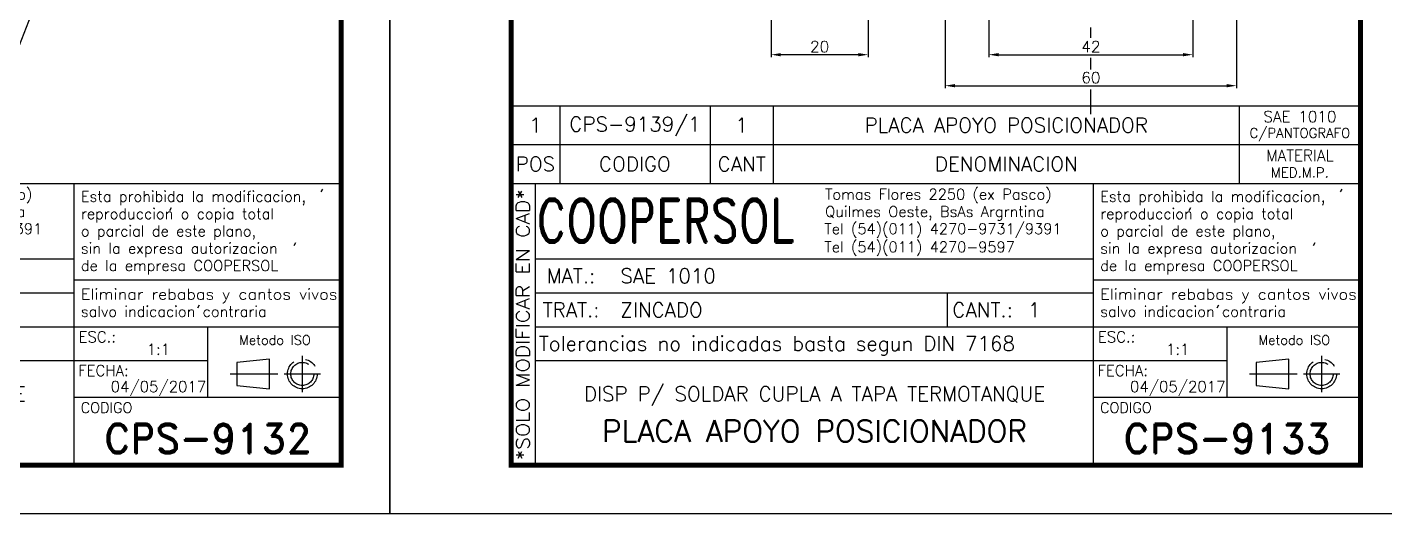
# Model space of a CAD drawing. Extents: x 0 to 3990, y 0 to 1744.
# Drawn here: x 2025.3 to 2305, y 891 to 991.2 of the extents above; entities that cross this region are included whole.
import ezdxf
from ezdxf import colors
from ezdxf.entities.mleader import LeaderData, LeaderLine
from ezdxf.enums import TextEntityAlignment as Align
from ezdxf.math import Vec2, Vec3

# ---------------------------------------------------------------- set-up
doc = ezdxf.new("R2010")
doc.units = 0
doc.header["$LTSCALE"] = 10
doc.header["$MEASUREMENT"] = 0
doc.linetypes.add('CENTER', pattern=[2, 1.25, -0.25, 0.25, -0.25])
doc.layers.get('0').update_dxf_attribs({"linetype": 'CONTINUOUS'})
doc.layers.get('DEFPOINTS').update_dxf_attribs({"linetype": 'CONTINUOUS'})
for name, color, linetype in [('1', 1, 'CENTER'), ('CL', 1, 'CENTER'), ('CO', 3, 'CONTINUOUS'), ('FI', 1, 'CONTINUOUS')]:
    doc.layers.add(name, color=color, linetype=linetype)
doc.styles.add('ROMAND', font='ROMAND')
doc.styles.add('ROMANS', font='ROMANS.SHX')
doc.dimstyles.new('1', dxfattribs={"dimtxt": 2.3, "dimasz": 2, "dimexe": 0.5, "dimexo": 0.0625, "dimgap": 0.5, "dimtad": 1, "dimdec": 4, "dimdsep": 46, "dimtxsty": 'ROMANS', "dimcen": -2, "dimclrt": 7, "dimadec": 0, "dimazin": 0, "dimtfac": 0.869565, "dimtdec": 4, "dimtmove": 0, "dimatfit": 3, "dimfxl": 1, "dimtolj": 1, "dimarcsym": 0})

# ---------------------------------------------------------------- blocks, each defined once
blk = doc.blocks.new('A4G')
blk.add_line((0, 148.5), (9.75, 148.5))
blk.add_lwpolyline([(0, 297), (210, 297), (210, 0), (0, 0)], close=True)
at = {"const_width": 1}
blk.add_lwpolyline([(25, 287), (200, 287), (200, 10), (25, 10)], close=True, dxfattribs=at)
blk = doc.blocks.new('COOPERSOLROT-02')
for p, q in [((0, 58), (175, 58)), ((0, 0), (0, 58)), ((5, 0), (5, 58)), ((120, 0), (120, 58)), ((175, 0), (175, 58)), ((5, 42.5), (120, 42.5)), ((120, 38.19), (175, 38.19)), ((5, 35.5), (120, 35.5)), ((89.89, 28.5), (89.89, 35.5)), ((5, 28.5), (175, 28.5)), ((147.5, 14), (147.5, 28.5)), ((147.5, 21.5), (5, 21.5)), ((120, 14), (175, 14)), ((0, 0), (175, 0))]:
    blk.add_line(p, q)
at = {"color": 1, "linetype": 'CENTER'}
blk.add_line((166.98, 22.51), (166.98, 15.06), dxfattribs=at)
for points in [[(152.09, 18.79), (161.93, 18.79)], [(163.26, 18.79), (170.71, 18.79)]]:
    blk.add_lwpolyline(points, dxfattribs=at)
at = {"layer": '1'}
for points in [[(170.85, 56.26), (171.21, 56.85)], [(139.66, 52.43), (140.02, 53.02)], [(165.28, 45.22), (165.64, 45.81)], [(145.46, 32.42), (145.82, 33.01)]]:
    blk.add_lwpolyline(points, dxfattribs=at)
blk.add_lwpolyline([(160.25, 18.79), (160.25, 21.83), (153.47, 21.16), (153.47, 16.41), (160.25, 15.74)], close=True, dxfattribs=at)
for radius in [3.05, 2.37]:
    blk.add_circle((166.98, 18.79), radius, dxfattribs=at)
at = {"style": 'ROMANS', "width": 0.996387}
blk.add_text('*SOLO MODIFICAR EN CAD*', height=2.7, rotation=90, dxfattribs=at).set_placement((3.77, 1.09), (3.77, 56.81), align=Align.FIT)
at = {"style": 'ROMAND', "width": 0.75}
blk.add_text('COOPERSOL', height=9, dxfattribs=at).set_placement((5.26, 45.85))
at = {"style": 'ROMANS'}
for s, p in [('MAT.:', (7.32, 37.47)), ('TRAT.:', (6.5, 30.47)), ('CANT.:', (90.89, 30.47)), ('Tolerancias no indicadas basta segun DIN 7168', (5.7, 23.56))]:
    blk.add_text(s, height=3, dxfattribs=at).set_placement(p)
for tag, height, style, p in [('CONJUNTO', 2.3, 'ROMANS', (62.5, 17.5)), ('SUBCONJUNTO', 3, 'ROMANS', (62.5, 11.5)), ('COD-PLA', 6, 'ROMAND', (147.5, 5.5)), ('DENOMINACION', 4.5, 'ROMANS', (62.5, 4.75))]:
    blk.add_attdef(tag, text='', height=height, dxfattribs=dict(style=style)).set_placement(p, align=Align.MIDDLE)
at = {"layer": '1', "style": 'ROMANS'}
for s, height, p in [('Tomas Flores 2250 (ex Pasco)', 2.2, (64.69, 54.68)), ('Esta prohibida la modificacion,', 2.2, (121.36, 54.23)), ('Quilmes Oeste, BsAs Argrntina', 2.2, (64.69, 51.12)), ('reproduccion o copia total', 2.2, (121.36, 50.67)), ('Tel (54)(011) 4270-9731/9391', 2.2, (64.55, 47.56)), ('o parcial de este plano,', 2.2, (121.36, 47.11)), ('Tel (54)(011) 4270-9597', 2.2, (64.55, 43.83)), ('sin la expresa autorizacion ', 2.2, (121.36, 43.55)), ('de la empresa COOPERSOL', 2.2, (121.36, 39.99)), ('salvo indicacion contraria', 2.2, (121.36, 30.54)), ('ESC.:', 2.25, (120.89, 25.29)), ('FECHA:', 2.25, (120.81, 18.36)), ('CODIGO', 2.16, (121.33, 10.78))]:
    blk.add_text(s, height=height, dxfattribs=at).set_placement(p)
at = {"layer": '1', "style": 'ROMANS', "width": 0.96139}
blk.add_text('Eliminar rebabas y cantos vivos', height=2.2, dxfattribs=at).set_placement((121.34, 34.1), (174.21, 34.1), align=Align.FIT)
at = {"layer": '1', "style": 'ROMANS'}
blk.add_text('Metodo ISO', height=1.948, dxfattribs=at).set_placement((161.34, 25.77), align=Align.MIDDLE)
for tag, p in [('MAT', (22.51, 37.47)), ('TRAT', (22.51, 30.47)), ('CANT', (106.49, 30.47))]:
    blk.add_attdef(tag, p, '', height=3, dxfattribs=at)
for tag, p in [('ESC', (137.33, 22.73)), ('FECHA', (137.33, 15.06))]:
    blk.add_attdef(tag, text='', height=2.25, dxfattribs=at).set_placement(p, align=Align.CENTER)
blk = doc.blocks.new('*D18')
at = {"layer": 'CO', "color": 0, "lineweight": -2}
for p, q in [((2223.44, 1022.41), (2223.44, 985)), ((2265.44, 1022.41), (2265.44, 985)), ((2225.44, 985.5), (2263.44, 985.5))]:
    blk.add_line(p, q, dxfattribs=at)
at = {"layer": 'CO', "color": 0}
for points in [[(2225.44, 985.83), (2225.44, 985.16), (2223.44, 985.5)], [(2263.44, 985.83), (2263.44, 985.16), (2265.44, 985.5)]]:
    blk.add_solid(points, dxfattribs=at)
at = {"layer": 'DEFPOINTS', "color": 0}
for p in [(2223.44, 1022.48), (2265.44, 1022.48), (2265.44, 985.5)]:
    blk.add_point(p, dxfattribs=at)
at = {"layer": 'CO', "color": 7, "insert": (2244.44, 987.15), "char_height": 2.3, "attachment_point": 5, "style": 'ROMANS'}
blk.add_mtext('\\A1;42', dxfattribs=at)
blk = doc.blocks.new('*D19')
at = {"layer": 'CO', "color": 0, "lineweight": -2}
for p, q in [((2214.44, 999.29), (2214.44, 978.62)), ((2274.44, 999.29), (2274.44, 978.62)), ((2216.44, 979.12), (2272.44, 979.12))]:
    blk.add_line(p, q, dxfattribs=at)
at = {"layer": 'CO', "color": 0}
for points in [[(2216.44, 979.45), (2216.44, 978.78), (2214.44, 979.12)], [(2272.44, 979.45), (2272.44, 978.78), (2274.44, 979.12)]]:
    blk.add_solid(points, dxfattribs=at)
at = {"layer": 'DEFPOINTS', "color": 0}
for p in [(2214.44, 999.35), (2274.44, 999.35), (2274.44, 979.12)]:
    blk.add_point(p, dxfattribs=at)
at = {"layer": 'CO', "color": 7, "insert": (2244.44, 980.77), "char_height": 2.3, "attachment_point": 5, "style": 'ROMANS'}
blk.add_mtext('\\A1;60', dxfattribs=at)
blk = doc.blocks.new('*D20')
at = {"layer": 'CO', "color": 0, "lineweight": -2}
for p, q in [((2178.56, 999.29), (2178.56, 985)), ((2198.56, 999.29), (2198.56, 985)), ((2196.56, 985.5), (2180.56, 985.5))]:
    blk.add_line(p, q, dxfattribs=at)
at = {"layer": 'CO', "color": 0}
for points in [[(2180.56, 985.83), (2180.56, 985.16), (2178.56, 985.5)], [(2196.56, 985.83), (2196.56, 985.16), (2198.56, 985.5)]]:
    blk.add_solid(points, dxfattribs=at)
at = {"layer": 'DEFPOINTS', "color": 0}
for p in [(2178.56, 999.35), (2198.56, 999.35), (2178.56, 985.5)]:
    blk.add_point(p, dxfattribs=at)
at = {"layer": 'CO', "color": 7, "insert": (2188.56, 987.15), "char_height": 2.3, "attachment_point": 5, "style": 'ROMANS'}
blk.add_mtext('\\A1;20', dxfattribs=at)
blk = doc.blocks.new('A3G')
blk.add_lwpolyline([(0, 297), (420, 297), (420, 0), (0, 0)], close=True)
at = {"const_width": 1}
blk.add_lwpolyline([(25, 287), (410, 287), (410, 10), (25, 10)], close=True, dxfattribs=at)
blk = doc.blocks.new('LISPIE')
blk.add_line((0, 0), (0, 8))
at = {"layer": 'FI', "color": 7}
for p, q in [((0, 8), (175, 8)), ((10, 8), (10, 0)), ((41, 8), (41, 0)), ((54, 8), (54, 0)), ((150, 8), (150, 0))]:
    blk.add_line(p, q, dxfattribs=at)
at = {"style": 'ROMANS'}
for tag, height, p in [('MATERIAL', 2.3, (162.5, 5.75)), ('POS', 3, (5, 4)), ('CODIGO', 3, (25.5, 4)), ('CANT', 3, (47.5, 4)), ('DENOMINACION', 3, (102, 4)), ('MED.M.P.', 2, (162.5, 2.25))]:
    blk.add_attdef(tag, text='', height=height, dxfattribs=at).set_placement(p, align=Align.MIDDLE)

msp = doc.modelspace()

# ---------------------------------------------------------------- linework, layer by layer
at = {"layer": 'CL'}
for p, q in [((2244.43808, 988.99481), (2244.43808, 991.11061)), ((2244.43808, 982.4711), (2244.43808, 984.88076)), ((2244.43808, 973.26014), (2244.43808, 978.35705))]:
    msp.add_line(p, q, dxfattribs=at)

# ---------------------------------------------------------------- block references
for name, p in [('A3G', (1680, 891)), ('A4G', (2100, 891))]:
    msp.add_blockref(name, p)
for p, values in [((2125, 967), {'POS': '1', 'DENOMINACION': 'PLACA APOYO POSICIONADOR', 'CANT': '1', 'CODIGO': 'CPS-9139/1', 'MED.M.P.': 'C/PANTOGRAFO', 'MATERIAL': 'SAE 1010'}), ((2125, 959), {'POS': 'POS', 'DENOMINACION': 'DENOMINACION', 'CANT': 'CANT', 'CODIGO': 'CODIGO', 'MED.M.P.': 'MED.M.P.', 'MATERIAL': 'MATERIAL'})]:
    msp.add_blockref('LISPIE', p).add_auto_attribs(values)
ref = msp.add_blockref('COOPERSOLROT-02', (1915, 901))
ref.add_attrib('COD-PLA', 'CPS-9132', dxfattribs={"height": 6, "style": 'ROMAND'}).set_placement((2062.5, 906.5), align=Align.MIDDLE)
ref.add_attrib('FECHA', '04/05/2017', dxfattribs={"layer": '1', "height": 2.25, "style": 'ROMANS'}).set_placement((2052.33468, 916.061), align=Align.CENTER)
ref.add_attrib('MAT', 'CU-EL  45 x 65 x 173', (1937.50529, 938.46815), dxfattribs={"layer": '1', "height": 3, "style": 'ROMANS'})
ref.add_attrib('ESC', '1:1', dxfattribs={"layer": '1', "height": 2.25, "style": 'ROMANS'}).set_placement((2052.33468, 923.72855), align=Align.CENTER)
ref.add_attrib('CANT', '1', (2021.49059, 931.46815), dxfattribs={"layer": '1', "height": 3, "style": 'ROMANS'})
ref.add_attrib('DENOMINACION', 'PORTADOR PUENTE', dxfattribs={"height": 4.5, "style": 'ROMANS'}).set_placement((1977.5, 908.03781), align=Align.MIDDLE)
ref.add_attrib('SUBCONJUNTO', 'DISP P/ SOLDAR CUPLA A TAPA TERMOTANQUE', dxfattribs={"height": 3, "style": 'ROMANS'}).set_placement((1977.5, 915.47785), align=Align.MIDDLE)
ref = msp.add_blockref('COOPERSOLROT-02', (2125, 901))
ref.add_attrib('COD-PLA', 'CPS-9133', dxfattribs={"height": 6, "style": 'ROMAND'}).set_placement((2272.5, 906.5), align=Align.MIDDLE)
ref.add_attrib('FECHA', '04/05/2017', dxfattribs={"layer": '1', "height": 2.25, "style": 'ROMANS'}).set_placement((2262.33468, 916.061), align=Align.CENTER)
ref.add_attrib('MAT', 'SAE 1010', (2147.50529, 938.46815), dxfattribs={"layer": '1', "height": 3, "style": 'ROMANS'})
ref.add_attrib('TRAT', 'ZINCADO', (2147.50529, 931.46815), dxfattribs={"layer": '1', "height": 3, "style": 'ROMANS'})
ref.add_attrib('ESC', '1:1', dxfattribs={"layer": '1', "height": 2.25, "style": 'ROMANS'}).set_placement((2262.33468, 923.72855), align=Align.CENTER)
ref.add_attrib('CANT', '1', (2231.49059, 931.46815), dxfattribs={"layer": '1', "height": 3, "style": 'ROMANS'})
ref.add_attrib('DENOMINACION', 'PLACA APOYO POSICIONADOR', dxfattribs={"height": 4.5, "style": 'ROMANS'}).set_placement((2187.5, 908.03781), align=Align.MIDDLE)
ref.add_attrib('SUBCONJUNTO', 'DISP P/ SOLDAR CUPLA A TAPA TERMOTANQUE', dxfattribs={"height": 3, "style": 'ROMANS'}).set_placement((2187.5, 915.47785), align=Align.MIDDLE)

# ---------------------------------------------------------------- dimensions: what is measured, and where the dimension line sits
at = {"layer": 'CO'}
for base, p1, p2, picture, middle in [((2265.43808, 985.4957), (2223.43808, 1022.47596), (2265.43808, 1022.47596), '*D18', (2244.43808, 987.1457)), ((2178.5568, 985.4957), (2198.5568, 999.35096), (2178.5568, 999.35096), '*D20', (2188.5568, 987.1457)), ((2274.43808, 979.1181), (2214.43808, 999.35096), (2274.43808, 999.35096), '*D19', (2244.43808, 980.7681))]:
    dim = msp.add_linear_dim(base=base, p1=p1, p2=p2, dimstyle='1', dxfattribs=at)
    dim.commit()
    dim.dimension.update_dxf_attribs({"geometry": picture, "text_midpoint": middle})

# ---------------------------------------------------------------- leaders
ml = msp.add_multileader_mtext('Standard', dxfattribs=at)
ml.set_content('4 AGUJ. %%C6.75 PROF 30\\PRM 8x 1.25 PROF 25', color=7, style='ROMANS')
ml.set_leader_properties(color=256, linetype='ByLayer', lineweight=-1)
ml.build(insert=Vec2(0, 0))
ml.multileader.update_dxf_attribs({"text_left_attachment_type": 6, "text_right_attachment_type": 5, "dogleg_length": 4, "arrow_head_size": 2.3})
ctx = ml.context
ctx.base_point, ctx.char_height, ctx.arrow_head_size, ctx.landing_gap_size, ctx.plane_origin = Vec3(1971.4037, 983.82399), 2.3, 2.3, 1, Vec3(2035.84517, 1018.88657)
ctx.left_attachment, ctx.right_attachment, ctx.text_align_type = 6, 5, 2
notes = []
notes.append((ctx, [(0, (1, 1, 0), (2020.77513, 979.99065), (-1, 0), 4, [(0, [(2035.84517, 1018.88657)], 0, [])])]))
ctx.mtext.insert, ctx.mtext.alignment, ctx.mtext.flow_direction = Vec3(2015.77513, 986.58399), 3, 5
for ctx, leaders in notes:
    for number, flags, end, landing, length, lines in leaders:
        leader = LeaderData()
        leader.index, (leader.has_last_leader_line, leader.has_dogleg_vector, leader.attachment_direction) = number, flags
        leader.last_leader_point, leader.dogleg_vector, leader.dogleg_length = Vec3(end), Vec3(landing), length
        for number, points, colour, breaks in lines:
            line = LeaderLine()
            line.index, line.vertices, line.color, line.breaks = number, Vec3.list(points), colors.encode_raw_color(colour), breaks
            leader.lines.append(line)
        ctx.leaders.append(leader)

doc.saveas('drawing.dxf')
